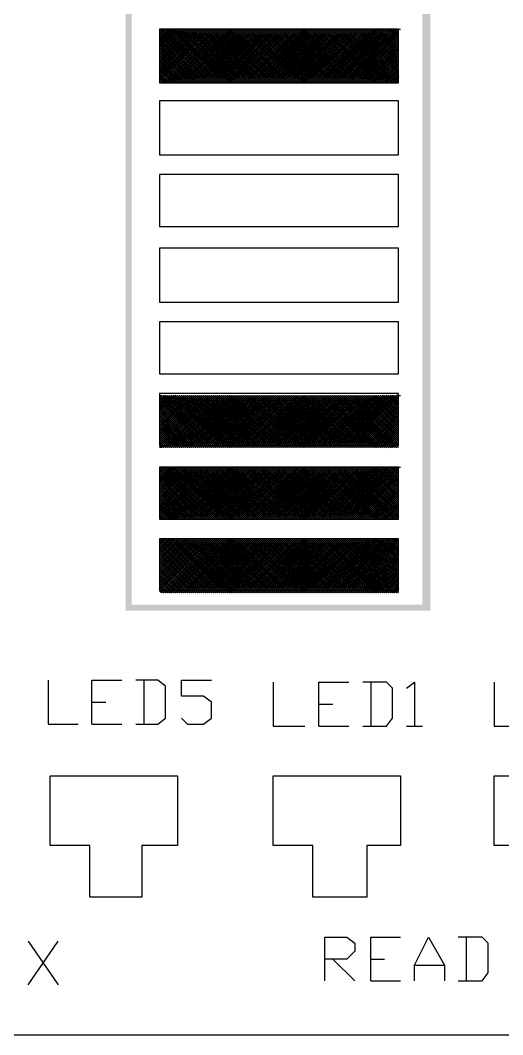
# Model space of a CAD drawing. Header units: millimetres. Extents: x 532209 to 638832, y -290618 to -196403.
# Drawn here: x 584546 to 590604, y -268153 to -255416 of the extents above; entities that cross this region are included whole.
import ezdxf
from ezdxf.enums import TextEntityAlignment as Align

# ---------------------------------------------------------------- set-up
doc = ezdxf.new("R2010")
doc.units = ezdxf.units.MM
doc.header["$LTSCALE"] = 12.5
doc.header["$MEASUREMENT"] = 0
doc.styles.get("Standard").update_dxf_attribs({"font": 'arial.ttf'})

# ---------------------------------------------------------------- blocks, each defined once
blk = doc.blocks.new('APC L')
at = {"linetype": 'Continuous'}
for points in [[(585946, -253528), (585871, -253428), (585946, -262753)], [(585871, -253428), (585946, -262753), (585871, -262828)], [(589696, -262828), (589596, -253528), (589696, -253428)], [(589596, -262753), (589696, -262828), (589596, -253528)], [(585946, -262753), (585871, -262828), (589596, -262753)], [(585871, -262828), (589596, -262753), (589696, -262828)]]:
    blk.add_hatch(color=256, dxfattribs=at).paths.add_polyline_path(points)
for points in [[(559821, -268153), (611071, -268153), (611071, -196403), (559821, -196403), (559821, -268153)], [(586296, -256203), (589296, -256203), (589296, -255528), (586296, -255528), (586296, -256203)], [(586296, -256178), (586946, -255528)], [(586296, -256153), (586946, -255528)], [(586921, -255528), (586296, -256128), (586896, -255528)], [(586296, -256128), (586896, -255528), (586296, -256103)], [(586296, -256078), (586871, -255528)], [(586296, -256078), (586846, -255528)], [(586296, -256053), (586821, -255528)], [(586296, -256028), (586821, -255528)], [(586296, -256003), (586796, -255528)], [(586296, -256003), (586771, -255528)], [(586296, -255978), (586771, -255528)], [(586296, -255953), (586746, -255528)], [(586721, -255528), (586296, -255953), (586696, -255528)], [(586296, -255928), (586696, -255528), (586296, -255903)], [(586296, -255878), (586671, -255528)], [(586296, -255878), (586646, -255528)], [(586296, -255853), (586646, -255528)], [(586296, -255828), (586621, -255528)], [(586296, -255803), (586596, -255528)], [(586296, -255803), (586571, -255528)], [(586296, -255778), (586571, -255528)], [(586296, -255753), (586546, -255528)], [(586521, -255528), (586296, -255753), (586496, -255528)], [(586296, -255728), (586496, -255528), (586296, -255703)], [(586296, -255678), (586471, -255528)], [(586296, -255678), (586446, -255528)], [(586296, -255653), (586446, -255528)], [(586296, -255628), (586421, -255528)], [(586296, -255628), (586396, -255528)], [(586296, -255603), (586371, -255528)], [(586296, -255578), (586371, -255528)], [(586296, -255553), (586346, -255528)], [(586321, -255528), (586296, -255553), (586321, -255528)], [(586296, -255528), (586321, -255528)], [(586321, -255528), (586971, -256203), (586296, -255528)], [(586946, -256203), (586296, -255553)], [(586946, -256203), (586296, -255553), (586921, -256203)], [(586896, -256203), (586296, -255578)], [(586896, -256203), (586296, -255603)], [(586871, -256203), (586296, -255628)], [(586846, -256203), (586296, -255628)], [(586321, -256203), (586996, -255528)], [(586321, -256203), (586971, -255528)], [(586996, -256203), (586321, -255528)], [(587021, -255528), (586346, -256203), (587021, -255528)], [(587021, -256203), (586346, -255528)], [(586396, -256203), (587071, -255528), (586371, -256203)], [(586371, -256203), (587046, -255528)], [(587046, -256203), (586371, -255528)], [(587021, -256203), (586371, -255528)], [(587071, -256203), (586396, -255528)], [(586421, -256203), (587096, -255528)], [(587096, -256203), (586421, -255528)], [(586446, -256203), (587121, -255528)], [(586446, -256203), (587096, -255528)], [(587146, -256203), (586446, -255528)], [(587121, -256203), (586446, -255528), (587096, -256203)], [(586471, -256203), (587146, -255528)], [(586496, -255528), (587146, -256203), (586471, -255528)], [(586496, -256203), (587171, -255528)], [(586496, -256203), (587146, -255528)], [(587171, -256203), (586496, -255528)], [(586521, -256203), (587196, -255528)], [(587196, -256203), (586521, -255528)], [(587221, -255528), (586546, -256203), (587221, -255528)], [(587221, -256203), (586546, -255528)], [(586596, -256203), (587271, -255528), (586571, -256203)], [(586571, -256203), (587246, -255528)], [(587246, -256203), (586571, -255528)], [(587221, -256203), (586571, -255528)], [(587271, -256203), (586596, -255528)], [(586621, -256203), (587271, -255528)], [(587271, -256203), (586621, -255528)], [(586646, -256203), (587321, -255528)], [(586646, -256203), (587296, -255528)], [(587346, -256203), (586646, -255528)], [(587321, -256203), (586646, -255528), (587296, -256203)], [(586671, -256203), (587346, -255528)], [(586696, -255528), (587346, -256203), (586671, -255528)], [(586696, -256203), (587371, -255528)], [(586696, -256203), (587346, -255528)], [(587371, -256203), (586696, -255528)], [(586721, -256203), (587396, -255528)], [(587396, -256203), (586721, -255528)], [(587421, -255528), (586746, -256203), (587396, -255528)], [(587396, -256203), (586746, -255528)], [(586796, -256203), (587471, -255528), (586771, -256203)], [(586771, -256203), (587446, -255528)], [(587446, -256203), (586771, -255528)], [(587421, -256203), (586771, -255528)], [(587471, -256203), (586796, -255528)], [(586821, -256203), (587496, -255528)], [(586821, -256203), (587471, -255528)], [(587521, -256203), (586821, -255528), (587496, -256203)], [(587471, -256203), (586821, -255528)], [(586846, -256203), (587521, -255528)], [(587546, -256203), (586846, -255528)], [(586871, -256203), (587546, -255528)], [(586896, -255528), (587546, -256203), (586871, -255528)], [(586896, -256203), (587571, -255528)], [(586896, -256203), (587546, -255528)], [(587571, -256203), (586896, -255528)], [(586921, -256203), (587596, -255528)], [(587596, -256203), (586921, -255528)], [(586946, -256203), (587646, -255528)], [(587621, -255528), (586946, -256203), (587596, -255528)], [(587621, -256203), (586946, -255528)], [(587596, -256203), (586946, -255528)], [(586996, -256203), (587671, -255528), (586971, -256203)], [(587646, -256203), (586971, -255528)], [(587671, -256203), (586996, -255528)], [(587021, -256203), (587696, -255528)], [(587021, -256203), (587671, -255528)], [(587721, -256203), (587021, -255528), (587696, -256203)], [(587671, -256203), (587021, -255528)], [(587046, -256203), (587721, -255528)], [(587721, -256203), (587046, -255528)], [(587071, -256203), (587721, -255528)], [(587096, -255528), (587746, -256203), (587071, -255528)], [(587096, -256203), (587771, -255528)], [(587096, -256203), (587746, -255528)], [(587771, -256203), (587096, -255528)], [(587796, -255528), (587121, -256203), (587796, -255528)], [(587796, -256203), (587121, -255528)], [(587146, -256203), (587846, -255528)], [(587146, -256203), (587821, -255528)], [(587821, -256203), (587146, -255528)], [(587796, -256203), (587146, -255528)], [(587196, -256203), (587846, -255528), (587171, -256203)], [(587846, -256203), (587171, -255528)], [(587846, -256203), (587196, -255528)], [(587221, -256203), (587896, -255528)], [(587221, -256203), (587871, -255528)], [(587921, -256203), (587221, -255528), (587896, -256203)], [(587871, -256203), (587221, -255528)], [(587246, -256203), (587921, -255528)], [(587921, -256203), (587246, -255528)], [(587271, -256203), (587946, -255528)], [(587271, -256203), (587921, -255528)], [(587271, -255528), (587946, -256203), (587271, -255528)], [(587296, -256203), (587971, -255528)], [(587971, -256203), (587296, -255528)], [(587996, -255528), (587321, -256203), (587996, -255528)], [(587996, -256203), (587321, -255528)], [(587371, -256203), (588046, -255528), (587346, -256203)], [(587346, -256203), (588021, -255528)], [(588021, -256203), (587346, -255528)], [(587996, -256203), (587346, -255528)], [(588046, -256203), (587371, -255528)], [(587396, -256203), (588071, -255528)], [(587396, -256203), (588046, -255528)], [(588096, -256203), (587396, -255528), (588071, -256203)], [(588046, -256203), (587396, -255528)], [(587421, -256203), (588096, -255528)], [(588121, -256203), (587421, -255528)], [(587446, -256203), (588121, -255528)], [(588121, -256203), (587446, -255528)], [(587471, -256203), (588121, -255528)], [(587471, -256203), (588146, -255528)], [(587471, -255528), (588146, -256203), (587471, -255528)], [(587496, -256203), (588171, -255528)], [(588171, -256203), (587496, -255528)], [(588171, -255528), (587521, -256203), (588196, -255528)], [(588171, -256203), (587521, -255528)], [(587546, -256203), (588221, -255528)], [(587546, -256203), (588246, -255528), (587571, -256203)], [(588196, -256203), (587546, -255528)], [(588221, -256203), (587546, -255528)], [(588246, -256203), (587571, -255528)], [(587596, -256203), (588246, -255528)], [(587596, -256203), (588271, -255528)], [(588246, -256203), (587596, -255528)], [(588271, -256203), (587596, -255528), (588296, -256203)], [(587621, -256203), (588296, -255528)], [(588296, -256203), (587621, -255528)], [(587646, -256203), (588296, -255528)], [(587646, -255528), (588321, -256203), (587671, -255528)], [(587671, -256203), (588321, -255528)], [(587671, -256203), (588346, -255528)], [(588346, -256203), (587671, -255528)], [(587696, -256203), (588371, -255528)], [(588371, -256203), (587696, -255528)], [(588371, -255528), (587721, -256203), (588396, -255528)], [(587721, -256203), (588421, -255528)], [(588371, -256203), (587721, -255528)], [(588396, -256203), (587721, -255528)], [(587746, -256203), (588446, -255528), (587771, -256203)], [(588421, -256203), (587746, -255528)], [(588446, -256203), (587771, -255528)], [(587796, -256203), (588446, -255528)], [(587796, -256203), (588471, -255528)], [(588446, -256203), (587796, -255528)], [(588471, -256203), (587796, -255528), (588496, -256203)], [(587821, -256203), (588496, -255528)], [(588496, -256203), (587821, -255528)], [(587846, -256203), (588496, -255528)], [(587846, -256203), (588521, -255528)], [(587846, -255528), (588521, -256203), (587846, -255528)], [(587871, -256203), (588546, -255528)], [(588546, -256203), (587871, -255528)], [(587896, -256203), (588571, -255528)], [(588571, -256203), (587896, -255528)], [(588571, -255528), (587921, -256203), (588596, -255528)], [(587921, -256203), (588621, -255528)], [(588571, -256203), (587921, -255528)], [(588596, -256203), (587921, -255528)], [(587946, -256203), (588621, -255528), (587971, -256203)], [(588621, -256203), (587946, -255528)], [(588621, -256203), (587971, -255528)], [(587996, -256203), (588646, -255528)], [(587996, -256203), (588671, -255528)], [(588646, -256203), (587996, -255528)], [(588671, -256203), (587996, -255528), (588696, -256203)], [(588021, -256203), (588696, -255528)], [(588696, -256203), (588021, -255528)], [(588046, -256203), (588696, -255528)], [(588046, -256203), (588721, -255528)], [(588046, -255528), (588721, -256203), (588046, -255528)], [(588071, -256203), (588746, -255528)], [(588746, -256203), (588071, -255528)], [(588746, -255528), (588096, -256203), (588771, -255528)], [(588746, -256203), (588096, -255528)], [(588121, -256203), (588796, -255528)], [(588121, -256203), (588821, -255528)], [(588771, -256203), (588121, -255528)], [(588796, -256203), (588121, -255528)], [(588146, -256203), (588821, -255528), (588171, -256203)], [(588821, -256203), (588146, -255528)], [(588171, -256203), (588846, -255528)], [(588821, -256203), (588171, -255528)], [(588846, -256203), (588171, -255528)], [(588196, -256203), (588871, -255528)], [(588871, -256203), (588196, -255528), (588896, -256203)], [(588221, -256203), (588896, -255528)], [(588896, -256203), (588221, -255528)], [(588246, -256203), (588896, -255528)], [(588246, -256203), (588921, -255528)], [(588246, -255528), (588921, -256203), (588246, -255528)], [(588271, -256203), (588946, -255528)], [(588946, -256203), (588271, -255528)], [(588946, -255528), (588296, -256203), (588971, -255528)], [(588296, -256203), (588996, -255528)], [(588946, -256203), (588296, -255528)], [(588971, -256203), (588296, -255528)], [(588321, -256203), (589021, -255528), (588346, -256203)], [(588996, -256203), (588321, -255528)], [(589021, -256203), (588346, -255528)], [(588371, -256203), (589021, -255528)], [(588371, -256203), (589046, -255528)], [(589021, -256203), (588371, -255528)], [(589046, -256203), (588371, -255528), (589071, -256203)], [(588396, -256203), (589071, -255528)], [(589071, -256203), (588396, -255528)], [(588421, -256203), (589071, -255528)], [(589096, -256203), (588421, -255528)], [(588446, -256203), (589096, -255528)], [(588446, -256203), (589121, -255528)], [(588446, -255528), (589121, -256203), (588446, -255528)], [(588471, -256203), (589146, -255528)], [(589146, -256203), (588471, -255528)], [(589146, -255528), (588496, -256203), (589171, -255528)], [(588496, -256203), (589196, -255528)], [(589146, -256203), (588496, -255528)], [(589171, -256203), (588496, -255528)], [(588521, -256203), (589196, -255528), (588546, -256203)], [(589196, -256203), (588521, -255528)], [(589196, -256203), (588546, -255528)], [(588571, -256203), (589221, -255528)], [(588571, -256203), (589246, -255528)], [(589221, -256203), (588571, -255528)], [(589246, -256203), (588571, -255528), (589271, -256203)], [(588596, -256203), (589271, -255528)], [(589271, -256203), (588596, -255528)], [(588621, -256203), (589271, -255528)], [(588621, -256203), (589296, -255528), (588646, -256203)], [(589296, -256203), (588621, -255528)], [(588621, -255528), (589296, -256178), (588646, -255528)], [(589296, -256153), (588671, -255528)], [(588671, -256203), (589296, -255553)], [(589296, -256128), (588696, -255528)], [(589296, -256128), (588696, -255528)], [(589296, -255553), (588696, -256203), (589296, -255578)], [(588696, -256203), (589296, -255603)], [(589296, -256103), (588721, -255528)], [(588721, -256203), (589296, -255628)], [(589296, -256078), (588746, -255528)], [(589296, -256078), (588746, -255528)], [(588746, -256203), (589296, -255628)], [(589296, -256053), (588771, -255528), (589296, -256028)], [(589296, -256003), (588796, -255528)], [(589296, -256003), (588821, -255528)], [(588821, -255528), (589296, -255978), (588846, -255528)], [(589296, -255953), (588871, -255528)], [(589296, -255953), (588896, -255528)], [(589296, -255928), (588896, -255528)], [(589296, -255903), (588921, -255528)], [(589296, -255878), (588946, -255528)], [(589296, -255878), (588946, -255528)], [(589296, -255853), (588971, -255528), (589296, -255828)], [(589296, -255803), (588996, -255528)], [(589296, -255803), (589021, -255528)], [(589021, -255528), (589296, -255778), (589046, -255528)], [(589296, -255753), (589071, -255528)], [(589296, -255753), (589071, -255528)], [(589296, -255728), (589096, -255528)], [(589296, -255703), (589121, -255528)], [(589296, -255678), (589146, -255528)], [(589296, -255678), (589146, -255528)], [(589296, -255653), (589171, -255528), (589296, -255628)], [(589296, -255628), (589196, -255528)], [(589296, -255603), (589196, -255528)], [(589221, -255528), (589296, -255578), (589246, -255528)], [(589296, -255553), (589271, -255528)], [(589296, -255553), (589271, -255528)], [(589296, -255528), (589321, -255528)], [(586821, -256203), (586296, -255653)], [(586821, -256203), (586296, -255678)], [(586796, -256203), (586296, -255678)], [(586296, -255703), (586771, -256203), (586296, -255728)], [(586771, -256203), (586296, -255753), (586746, -256203)], [(586721, -256203), (586296, -255753)], [(588746, -256203), (589296, -255653)], [(588771, -256203), (589296, -255678)], [(588796, -256203), (589296, -255678)], [(588821, -256203), (589296, -255703), (588821, -256203)], [(588846, -256203), (589296, -255728)], [(588871, -256203), (589296, -255753)], [(589296, -255753), (588896, -256203), (589296, -255778)], [(586696, -256203), (586296, -255778)], [(586696, -256203), (586296, -255803)], [(586671, -256203), (586296, -255803)], [(586646, -256203), (586296, -255828)], [(586646, -256203), (586296, -255853)], [(586621, -256203), (586296, -255878)], [(586596, -256203), (586296, -255878)], [(588896, -256203), (589296, -255803)], [(588921, -256203), (589296, -255803)], [(588946, -256203), (589296, -255828)], [(588946, -256203), (589296, -255853)], [(588971, -256203), (589296, -255878)], [(588996, -256203), (589296, -255878)], [(586296, -255903), (586571, -256203), (586296, -255928)], [(586571, -256203), (586296, -255953), (586546, -256203)], [(586521, -256203), (586296, -255953)], [(586496, -256203), (586296, -255978)], [(586496, -256203), (586296, -256003)], [(586471, -256203), (586296, -256003)], [(589021, -256203), (589296, -255903), (589021, -256203)], [(589046, -256203), (589296, -255928)], [(589071, -256203), (589296, -255953)], [(589296, -255953), (589071, -256203), (589296, -255978)], [(589096, -256203), (589296, -256003)], [(589121, -256203), (589296, -256003)], [(586446, -256203), (586296, -256028)], [(586446, -256203), (586296, -256053)], [(586421, -256203), (586296, -256078)], [(586396, -256203), (586296, -256078)], [(586296, -256103), (586371, -256203), (586296, -256128)], [(586371, -256203), (586296, -256128), (586346, -256203)], [(589146, -256203), (589296, -256028)], [(589146, -256203), (589296, -256053)], [(589171, -256203), (589296, -256078)], [(589196, -256203), (589296, -256078)], [(589196, -256203), (589296, -256103), (589221, -256203)], [(589246, -256203), (589296, -256128)], [(589296, -256128), (589271, -256203), (589296, -256153)], [(586321, -256203), (586296, -256153)], [(586321, -256203), (586296, -256178)], [(589271, -256203), (589296, -256178)], [(586296, -257103), (589296, -257103), (589296, -256428), (586296, -256428), (586296, -257103)], [(586296, -258003), (589296, -258003), (589296, -257353), (586296, -257353), (586296, -258003)], [(586296, -258953), (589296, -258953), (589296, -258278), (586296, -258278), (586296, -258953)], [(586296, -259853), (589296, -259853), (589296, -259203), (586296, -259203), (586296, -259853)], [(586296, -260753), (589296, -260753), (589296, -260103), (586296, -260103), (586296, -260753)], [(586296, -260778), (586946, -260128)], [(586296, -260753), (586946, -260128)], [(586296, -260753), (586921, -260128)], [(586296, -260728), (586896, -260128)], [(586296, -260703), (586896, -260128), (586296, -260703)], [(586296, -260678), (586871, -260128)], [(586296, -260653), (586846, -260128)], [(586296, -260628), (586821, -260128)], [(586296, -260628), (586821, -260128)], [(586296, -260603), (586796, -260128)], [(586771, -260128), (586296, -260578), (586771, -260128)], [(586296, -260578), (586746, -260128)], [(586296, -260553), (586721, -260128)], [(586296, -260528), (586696, -260128)], [(586296, -260503), (586696, -260128), (586296, -260503)], [(586296, -260478), (586671, -260128)], [(586296, -260453), (586646, -260128)], [(586296, -260453), (586646, -260128)], [(586296, -260428), (586621, -260128)], [(586296, -260403), (586596, -260128)], [(586571, -260128), (586296, -260378), (586571, -260128)], [(586296, -260378), (586546, -260128)], [(586296, -260353), (586521, -260128)], [(586296, -260328), (586496, -260128)], [(586296, -260303), (586496, -260128), (586296, -260303)], [(586296, -260278), (586471, -260128)], [(586296, -260253), (586446, -260128)], [(586296, -260253), (586446, -260128)], [(586296, -260228), (586421, -260128)], [(586296, -260203), (586396, -260128)], [(586371, -260128), (586296, -260178), (586371, -260128)], [(586296, -260178), (586346, -260128)], [(586296, -260153), (586321, -260128)], [(586296, -260128), (586321, -260128)], [(586296, -260128), (586321, -260128)], [(586321, -260128), (586971, -260778), (586296, -260128)], [(586946, -260778), (586296, -260128)], [(586946, -260778), (586296, -260153)], [(586921, -260778), (586296, -260178)], [(586896, -260778), (586296, -260178)], [(586896, -260778), (586296, -260203), (586871, -260778)], [(586321, -260778), (586996, -260128)], [(586321, -260778), (586971, -260128)], [(586996, -260778), (586321, -260128)], [(587021, -260128), (586346, -260778), (587021, -260128)], [(587021, -260778), (586346, -260128)], [(586396, -260778), (587071, -260128), (586371, -260778)], [(586371, -260778), (587046, -260128)], [(587046, -260778), (586371, -260128)], [(587021, -260778), (586371, -260128)], [(587071, -260778), (586396, -260128)], [(586421, -260778), (587096, -260128)], [(587096, -260778), (586421, -260128)], [(586446, -260778), (587121, -260128)], [(586446, -260778), (587096, -260128)], [(587146, -260778), (586446, -260128)], [(587121, -260778), (586446, -260128), (587096, -260778)], [(586471, -260778), (587146, -260128)], [(586496, -260128), (587146, -260778), (586471, -260128)], [(586496, -260778), (587171, -260128)], [(586496, -260778), (587146, -260128)], [(587171, -260778), (586496, -260128)], [(586521, -260778), (587196, -260128)], [(587196, -260778), (586521, -260128)], [(587221, -260128), (586546, -260778), (587221, -260128)], [(587221, -260778), (586546, -260128)], [(586596, -260778), (587271, -260128), (586571, -260778)], [(586571, -260778), (587246, -260128)], [(587246, -260778), (586571, -260128)], [(587221, -260778), (586571, -260128)], [(587271, -260778), (586596, -260128)], [(586621, -260778), (587271, -260128)], [(587271, -260778), (586621, -260128)], [(586646, -260778), (587321, -260128)], [(586646, -260778), (587296, -260128)], [(587346, -260778), (586646, -260128)], [(587321, -260778), (586646, -260128), (587296, -260778)], [(586671, -260778), (587346, -260128)], [(586696, -260128), (587346, -260778), (586671, -260128)], [(586696, -260778), (587371, -260128)], [(586696, -260778), (587346, -260128)], [(587371, -260778), (586696, -260128)], [(586721, -260778), (587396, -260128)], [(587396, -260778), (586721, -260128)], [(587421, -260128), (586746, -260778), (587396, -260128)], [(587396, -260778), (586746, -260128)], [(586796, -260778), (587471, -260128), (586771, -260778)], [(586771, -260778), (587446, -260128)], [(587446, -260778), (586771, -260128)], [(587421, -260778), (586771, -260128)], [(587471, -260778), (586796, -260128)], [(586821, -260778), (587496, -260128)], [(586821, -260778), (587471, -260128)], [(587521, -260778), (586821, -260128), (587496, -260778)], [(587471, -260778), (586821, -260128)], [(586846, -260778), (587521, -260128)], [(587546, -260778), (586846, -260128)], [(586871, -260778), (587546, -260128)], [(586896, -260128), (587546, -260778), (586871, -260128)], [(586896, -260778), (587571, -260128)], [(586896, -260778), (587546, -260128)], [(587571, -260778), (586896, -260128)], [(586921, -260778), (587596, -260128)], [(587596, -260778), (586921, -260128)], [(586946, -260778), (587646, -260128)], [(587621, -260128), (586946, -260778), (587596, -260128)], [(587621, -260778), (586946, -260128)], [(587596, -260778), (586946, -260128)], [(586996, -260778), (587671, -260128), (586971, -260778)], [(587646, -260778), (586971, -260128)], [(587671, -260778), (586996, -260128)], [(587021, -260778), (587696, -260128)], [(587021, -260778), (587671, -260128)], [(587721, -260778), (587021, -260128), (587696, -260778)], [(587671, -260778), (587021, -260128)], [(587046, -260778), (587721, -260128)], [(587721, -260778), (587046, -260128)], [(587071, -260778), (587721, -260128)], [(587096, -260128), (587746, -260778), (587071, -260128)], [(587096, -260778), (587771, -260128)], [(587096, -260778), (587746, -260128)], [(587771, -260778), (587096, -260128)], [(587796, -260128), (587121, -260778), (587796, -260128)], [(587796, -260778), (587121, -260128)], [(587146, -260778), (587846, -260128)], [(587146, -260778), (587821, -260128)], [(587821, -260778), (587146, -260128)], [(587796, -260778), (587146, -260128)], [(587196, -260778), (587846, -260128), (587171, -260778)], [(587846, -260778), (587171, -260128)], [(587846, -260778), (587196, -260128)], [(587221, -260778), (587896, -260128)], [(587221, -260778), (587871, -260128)], [(587921, -260778), (587221, -260128), (587896, -260778)], [(587871, -260778), (587221, -260128)], [(587246, -260778), (587921, -260128)], [(587921, -260778), (587246, -260128)], [(587271, -260778), (587946, -260128)], [(587271, -260778), (587921, -260128)], [(587271, -260128), (587946, -260778), (587271, -260128)], [(587296, -260778), (587971, -260128)], [(587971, -260778), (587296, -260128)], [(587996, -260128), (587321, -260778), (587996, -260128)], [(587996, -260778), (587321, -260128)], [(587371, -260778), (588046, -260128), (587346, -260778)], [(587346, -260778), (588021, -260128)], [(588021, -260778), (587346, -260128)], [(587996, -260778), (587346, -260128)], [(588046, -260778), (587371, -260128)], [(587396, -260778), (588071, -260128)], [(587396, -260778), (588046, -260128)], [(588096, -260778), (587396, -260128), (588071, -260778)], [(588046, -260778), (587396, -260128)], [(587421, -260778), (588096, -260128)], [(588121, -260778), (587421, -260128)], [(587446, -260778), (588121, -260128)], [(588121, -260778), (587446, -260128)], [(587471, -260778), (588121, -260128)], [(587471, -260778), (588146, -260128)], [(587471, -260128), (588146, -260778), (587471, -260128)], [(587496, -260778), (588171, -260128)], [(588171, -260778), (587496, -260128)], [(588171, -260128), (587521, -260778), (588196, -260128)], [(588171, -260778), (587521, -260128)], [(587546, -260778), (588221, -260128)], [(587546, -260778), (588246, -260128), (587571, -260778)], [(588196, -260778), (587546, -260128)], [(588221, -260778), (587546, -260128)], [(588246, -260778), (587571, -260128)], [(587596, -260778), (588246, -260128)], [(587596, -260778), (588271, -260128)], [(588246, -260778), (587596, -260128)], [(588271, -260778), (587596, -260128), (588296, -260778)], [(587621, -260778), (588296, -260128)], [(588296, -260778), (587621, -260128)], [(587646, -260778), (588296, -260128)], [(587646, -260128), (588321, -260778), (587671, -260128)], [(587671, -260778), (588321, -260128)], [(587671, -260778), (588346, -260128)], [(588346, -260778), (587671, -260128)], [(587696, -260778), (588371, -260128)], [(588371, -260778), (587696, -260128)], [(588371, -260128), (587721, -260778), (588396, -260128)], [(587721, -260778), (588421, -260128)], [(588371, -260778), (587721, -260128)], [(588396, -260778), (587721, -260128)], [(587746, -260778), (588446, -260128), (587771, -260778)], [(588421, -260778), (587746, -260128)], [(588446, -260778), (587771, -260128)], [(587796, -260778), (588446, -260128)], [(587796, -260778), (588471, -260128)], [(588446, -260778), (587796, -260128)], [(588471, -260778), (587796, -260128), (588496, -260778)], [(587821, -260778), (588496, -260128)], [(588496, -260778), (587821, -260128)], [(587846, -260778), (588496, -260128)], [(587846, -260778), (588521, -260128)], [(587846, -260128), (588521, -260778), (587846, -260128)], [(587871, -260778), (588546, -260128)], [(588546, -260778), (587871, -260128)], [(587896, -260778), (588571, -260128)], [(588571, -260778), (587896, -260128)], [(588571, -260128), (587921, -260778), (588596, -260128)], [(587921, -260778), (588621, -260128)], [(588571, -260778), (587921, -260128)], [(588596, -260778), (587921, -260128)], [(587946, -260778), (588621, -260128), (587971, -260778)], [(588621, -260778), (587946, -260128)], [(588621, -260778), (587971, -260128)], [(587996, -260778), (588646, -260128)], [(587996, -260778), (588671, -260128)], [(588646, -260778), (587996, -260128)], [(588671, -260778), (587996, -260128), (588696, -260778)], [(588021, -260778), (588696, -260128)], [(588696, -260778), (588021, -260128)], [(588046, -260778), (588696, -260128)], [(588046, -260778), (588721, -260128)], [(588046, -260128), (588721, -260778), (588046, -260128)], [(588071, -260778), (588746, -260128)], [(588746, -260778), (588071, -260128)], [(588746, -260128), (588096, -260778), (588771, -260128)], [(588746, -260778), (588096, -260128)], [(588121, -260778), (588796, -260128)], [(588121, -260778), (588821, -260128)], [(588771, -260778), (588121, -260128)], [(588796, -260778), (588121, -260128)], [(588146, -260778), (588821, -260128), (588171, -260778)], [(588821, -260778), (588146, -260128)], [(588171, -260778), (588846, -260128)], [(588821, -260778), (588171, -260128)], [(588846, -260778), (588171, -260128)], [(588196, -260778), (588871, -260128)], [(588871, -260778), (588196, -260128), (588896, -260778)], [(588221, -260778), (588896, -260128)], [(588896, -260778), (588221, -260128)], [(588246, -260778), (588896, -260128)], [(588246, -260778), (588921, -260128)], [(588246, -260128), (588921, -260778), (588246, -260128)], [(588271, -260778), (588946, -260128)], [(588946, -260778), (588271, -260128)], [(588946, -260128), (588296, -260778), (588971, -260128)], [(588296, -260778), (588996, -260128)], [(588946, -260778), (588296, -260128)], [(588971, -260778), (588296, -260128)], [(588321, -260778), (589021, -260128), (588346, -260778)], [(588996, -260778), (588321, -260128)], [(589021, -260778), (588346, -260128)], [(588371, -260778), (589021, -260128)], [(588371, -260778), (589046, -260128)], [(589021, -260778), (588371, -260128)], [(589046, -260778), (588371, -260128), (589071, -260778)], [(588396, -260778), (589071, -260128)], [(589071, -260778), (588396, -260128)], [(588421, -260778), (589071, -260128)], [(589096, -260778), (588421, -260128)], [(588446, -260778), (589096, -260128)], [(588446, -260778), (589121, -260128)], [(588446, -260128), (589121, -260778), (588446, -260128)], [(588471, -260778), (589146, -260128)], [(589146, -260778), (588471, -260128)], [(589146, -260128), (588496, -260778), (589171, -260128)], [(588496, -260778), (589196, -260128)], [(589146, -260778), (588496, -260128)], [(589171, -260778), (588496, -260128)], [(588521, -260778), (589196, -260128), (588546, -260778)], [(589196, -260778), (588521, -260128)], [(589196, -260778), (588546, -260128)], [(588571, -260778), (589221, -260128)], [(588571, -260778), (589246, -260128)], [(589221, -260778), (588571, -260128)], [(589246, -260778), (588571, -260128), (589271, -260778)], [(588596, -260778), (589271, -260128)], [(589271, -260778), (588596, -260128)], [(588621, -260778), (589271, -260128)], [(588621, -260778), (589296, -260128)], [(588621, -260128), (589296, -260778), (588621, -260128)], [(588646, -260778), (589296, -260128)], [(589296, -260753), (588646, -260128)], [(589296, -260753), (588671, -260128)], [(588671, -260778), (589296, -260153)], [(589296, -260728), (588696, -260128)], [(589296, -260703), (588696, -260128)], [(588696, -260778), (589296, -260178), (588696, -260778)], [(588696, -260778), (589296, -260178)], [(589296, -260703), (588721, -260128)], [(588721, -260778), (589296, -260203)], [(589296, -260678), (588746, -260128)], [(589296, -260653), (588746, -260128)], [(589296, -260628), (588771, -260128), (589296, -260628), (588796, -260128)], [(589296, -260603), (588821, -260128)], [(589296, -260578), (588821, -260128)], [(589296, -260578), (588846, -260128)], [(589296, -260553), (588871, -260128)], [(589296, -260528), (588896, -260128)], [(589296, -260503), (588896, -260128)], [(589296, -260503), (588921, -260128)], [(589296, -260478), (588946, -260128)], [(589296, -260453), (588946, -260128)], [(589296, -260453), (588971, -260128), (589296, -260428), (588996, -260128)], [(589296, -260403), (589021, -260128)], [(589296, -260378), (589021, -260128)], [(589296, -260378), (589046, -260128)], [(589296, -260353), (589071, -260128)], [(589296, -260328), (589071, -260128)], [(589296, -260303), (589096, -260128)], [(589296, -260303), (589121, -260128)], [(589296, -260278), (589146, -260128)], [(589296, -260253), (589146, -260128)], [(589296, -260253), (589171, -260128), (589296, -260228), (589196, -260128)], [(589296, -260203), (589196, -260128)], [(589296, -260178), (589221, -260128)], [(589296, -260178), (589246, -260128)], [(589296, -260153), (589271, -260128)], [(589296, -260128), (589271, -260128)], [(589296, -260128), (589321, -260128)], [(586846, -260778), (586296, -260228)], [(586821, -260778), (586296, -260253)], [(586821, -260778), (586296, -260253)], [(586796, -260778), (586296, -260278)], [(586296, -260303), (586771, -260778), (586296, -260303)], [(586771, -260778), (586296, -260328)], [(586746, -260778), (586296, -260353)], [(588746, -260778), (589296, -260228)], [(588746, -260778), (589296, -260253)], [(588771, -260778), (589296, -260253)], [(588796, -260778), (589296, -260278)], [(588821, -260778), (589296, -260303)], [(588821, -260778), (589296, -260303)], [(588846, -260778), (589296, -260328)], [(588871, -260778), (589296, -260353), (588896, -260778), (589296, -260378)], [(586721, -260778), (586296, -260378)], [(586696, -260778), (586296, -260378), (586696, -260778)], [(586671, -260778), (586296, -260403)], [(586646, -260778), (586296, -260428)], [(586646, -260778), (586296, -260453)], [(586621, -260778), (586296, -260453)], [(586596, -260778), (586296, -260478)], [(588896, -260778), (589296, -260378)], [(588921, -260778), (589296, -260403)], [(588946, -260778), (589296, -260428)], [(588946, -260778), (589296, -260453)], [(588971, -260778), (589296, -260453)], [(588996, -260778), (589296, -260478)], [(586296, -260503), (586571, -260778), (586296, -260503)], [(586571, -260778), (586296, -260528)], [(586546, -260778), (586296, -260553)], [(586521, -260778), (586296, -260578)], [(586496, -260778), (586296, -260578), (586496, -260778)], [(586471, -260778), (586296, -260603)], [(589021, -260778), (589296, -260503)], [(589021, -260778), (589296, -260503)], [(589046, -260778), (589296, -260528)], [(589071, -260778), (589296, -260553), (589071, -260778), (589296, -260578)], [(589096, -260778), (589296, -260578)], [(589121, -260778), (589296, -260603)], [(586446, -260778), (586296, -260628)], [(586446, -260778), (586296, -260628)], [(586421, -260778), (586296, -260653)], [(586396, -260778), (586296, -260678)], [(586296, -260703), (586371, -260778), (586296, -260703)], [(586371, -260778), (586296, -260728)], [(589146, -260778), (589296, -260628)], [(589146, -260778), (589296, -260628)], [(589171, -260778), (589296, -260653)], [(589196, -260778), (589296, -260678)], [(589196, -260778), (589296, -260703)], [(589221, -260778), (589296, -260703)], [(589246, -260778), (589296, -260728)], [(586346, -260778), (586296, -260753)], [(586321, -260778), (586296, -260753)], [(586321, -260778), (586296, -260778)], [(589271, -260778), (589296, -260753), (589271, -260778)], [(589271, -260778), (589296, -260753)], [(586296, -261678), (589296, -261678), (589296, -261028), (586296, -261028), (586296, -261678)], [(586296, -261678), (586946, -261028)], [(586296, -261653), (586946, -261028)], [(586296, -261653), (586921, -261028)], [(586296, -261628), (586896, -261028)], [(586296, -261603), (586896, -261028), (586296, -261603)], [(586296, -261578), (586871, -261028)], [(586846, -261028), (586296, -261553), (586821, -261028)], [(586296, -261528), (586821, -261028)], [(586296, -261528), (586796, -261028)], [(586296, -261503), (586771, -261028)], [(586296, -261478), (586771, -261028)], [(586296, -261478), (586746, -261028)], [(586296, -261453), (586721, -261028)], [(586296, -261428), (586696, -261028)], [(586296, -261403), (586696, -261028), (586296, -261403)], [(586296, -261378), (586671, -261028)], [(586646, -261028), (586296, -261353), (586646, -261028)], [(586296, -261353), (586621, -261028)], [(586296, -261328), (586596, -261028)], [(586296, -261303), (586571, -261028)], [(586296, -261278), (586571, -261028)], [(586296, -261278), (586546, -261028)], [(586296, -261253), (586521, -261028)], [(586296, -261228), (586496, -261028)], [(586296, -261203), (586496, -261028), (586296, -261203)], [(586296, -261178), (586471, -261028)], [(586446, -261028), (586296, -261153), (586446, -261028)], [(586296, -261153), (586421, -261028)], [(586296, -261128), (586396, -261028)], [(586296, -261103), (586371, -261028)], [(586296, -261078), (586371, -261028)], [(586296, -261078), (586346, -261028)], [(586296, -261053), (586321, -261028)], [(586296, -261028), (586321, -261028)], [(586296, -261028), (586321, -261028)], [(586321, -261028), (586971, -261678), (586296, -261028)], [(586946, -261678), (586296, -261028)], [(586946, -261678), (586296, -261053)], [(586921, -261678), (586296, -261078)], [(586896, -261678), (586296, -261078)], [(586896, -261678), (586296, -261103)], [(586321, -261678), (586996, -261028)], [(586321, -261678), (586971, -261028)], [(586996, -261678), (586321, -261028)], [(587021, -261028), (586346, -261678), (587021, -261028)], [(587021, -261678), (586346, -261028)], [(586396, -261678), (587071, -261028), (586371, -261678)], [(586371, -261678), (587046, -261028)], [(587046, -261678), (586371, -261028)], [(587021, -261678), (586371, -261028)], [(587071, -261678), (586396, -261028)], [(586421, -261678), (587096, -261028)], [(587096, -261678), (586421, -261028)], [(586446, -261678), (587121, -261028)], [(586446, -261678), (587096, -261028)], [(587146, -261678), (586446, -261028)], [(587121, -261678), (586446, -261028), (587096, -261678)], [(586471, -261678), (587146, -261028)], [(586496, -261028), (587146, -261678), (586471, -261028)], [(586496, -261678), (587171, -261028)], [(586496, -261678), (587146, -261028)], [(587171, -261678), (586496, -261028)], [(586521, -261678), (587196, -261028)], [(587196, -261678), (586521, -261028)], [(587221, -261028), (586546, -261678), (587221, -261028)], [(587221, -261678), (586546, -261028)], [(586596, -261678), (587271, -261028), (586571, -261678)], [(586571, -261678), (587246, -261028)], [(587246, -261678), (586571, -261028)], [(587221, -261678), (586571, -261028)], [(587271, -261678), (586596, -261028)], [(586621, -261678), (587271, -261028)], [(587271, -261678), (586621, -261028)], [(586646, -261678), (587321, -261028)], [(586646, -261678), (587296, -261028)], [(587346, -261678), (586646, -261028)], [(587321, -261678), (586646, -261028), (587296, -261678)], [(586671, -261678), (587346, -261028)], [(586696, -261028), (587346, -261678), (586671, -261028)], [(586696, -261678), (587371, -261028)], [(586696, -261678), (587346, -261028)], [(587371, -261678), (586696, -261028)], [(586721, -261678), (587396, -261028)], [(587396, -261678), (586721, -261028)], [(587421, -261028), (586746, -261678), (587396, -261028)], [(587396, -261678), (586746, -261028)], [(586796, -261678), (587471, -261028), (586771, -261678)], [(586771, -261678), (587446, -261028)], [(587446, -261678), (586771, -261028)], [(587421, -261678), (586771, -261028)], [(587471, -261678), (586796, -261028)], [(586821, -261678), (587496, -261028)], [(586821, -261678), (587471, -261028)], [(587521, -261678), (586821, -261028), (587496, -261678)], [(587471, -261678), (586821, -261028)], [(586846, -261678), (587521, -261028)], [(587546, -261678), (586846, -261028)], [(586871, -261678), (587546, -261028)], [(586896, -261028), (587546, -261678), (586871, -261028)], [(586896, -261678), (587571, -261028)], [(586896, -261678), (587546, -261028)], [(587571, -261678), (586896, -261028)], [(586921, -261678), (587596, -261028)], [(587596, -261678), (586921, -261028)], [(586946, -261678), (587646, -261028)], [(587621, -261028), (586946, -261678), (587596, -261028)], [(587621, -261678), (586946, -261028)], [(587596, -261678), (586946, -261028)], [(586996, -261678), (587671, -261028), (586971, -261678)], [(587646, -261678), (586971, -261028)], [(587671, -261678), (586996, -261028)], [(587021, -261678), (587696, -261028)], [(587021, -261678), (587671, -261028)], [(587721, -261678), (587021, -261028), (587696, -261678)], [(587671, -261678), (587021, -261028)], [(587046, -261678), (587721, -261028)], [(587721, -261678), (587046, -261028)], [(587071, -261678), (587721, -261028)], [(587096, -261028), (587746, -261678), (587071, -261028)], [(587096, -261678), (587771, -261028)], [(587096, -261678), (587746, -261028)], [(587771, -261678), (587096, -261028)], [(587796, -261028), (587121, -261678), (587796, -261028)], [(587796, -261678), (587121, -261028)], [(587146, -261678), (587846, -261028)], [(587146, -261678), (587821, -261028)], [(587821, -261678), (587146, -261028)], [(587796, -261678), (587146, -261028)], [(587196, -261678), (587846, -261028), (587171, -261678)], [(587846, -261678), (587171, -261028)], [(587846, -261678), (587196, -261028)], [(587221, -261678), (587896, -261028)], [(587221, -261678), (587871, -261028)], [(587921, -261678), (587221, -261028), (587896, -261678)], [(587871, -261678), (587221, -261028)], [(587246, -261678), (587921, -261028)], [(587921, -261678), (587246, -261028)], [(587271, -261678), (587946, -261028)], [(587271, -261678), (587921, -261028)], [(587271, -261028), (587946, -261678), (587271, -261028)], [(587296, -261678), (587971, -261028)], [(587971, -261678), (587296, -261028)], [(587996, -261028), (587321, -261678), (587996, -261028)], [(587996, -261678), (587321, -261028)], [(587371, -261678), (588046, -261028), (587346, -261678)], [(587346, -261678), (588021, -261028)], [(588021, -261678), (587346, -261028)], [(587996, -261678), (587346, -261028)], [(588046, -261678), (587371, -261028)], [(587396, -261678), (588071, -261028)], [(587396, -261678), (588046, -261028)], [(588096, -261678), (587396, -261028), (588071, -261678)], [(588046, -261678), (587396, -261028)], [(587421, -261678), (588096, -261028)], [(588121, -261678), (587421, -261028)], [(587446, -261678), (588121, -261028)], [(588121, -261678), (587446, -261028)], [(587471, -261678), (588121, -261028)], [(587471, -261678), (588146, -261028)], [(587471, -261028), (588146, -261678), (587471, -261028)], [(587496, -261678), (588171, -261028)], [(588171, -261678), (587496, -261028)], [(588171, -261028), (587521, -261678), (588196, -261028)], [(588171, -261678), (587521, -261028)], [(587546, -261678), (588221, -261028)], [(587546, -261678), (588246, -261028), (587571, -261678)], [(588196, -261678), (587546, -261028)], [(588221, -261678), (587546, -261028)], [(588246, -261678), (587571, -261028)], [(587596, -261678), (588246, -261028)], [(587596, -261678), (588271, -261028)], [(588246, -261678), (587596, -261028)], [(588271, -261678), (587596, -261028), (588296, -261678)], [(587621, -261678), (588296, -261028)], [(588296, -261678), (587621, -261028)], [(587646, -261678), (588296, -261028)], [(587646, -261028), (588321, -261678), (587671, -261028)], [(587671, -261678), (588321, -261028)], [(587671, -261678), (588346, -261028)], [(588346, -261678), (587671, -261028)], [(587696, -261678), (588371, -261028)], [(588371, -261678), (587696, -261028)], [(588371, -261028), (587721, -261678), (588396, -261028)], [(587721, -261678), (588421, -261028)], [(588371, -261678), (587721, -261028)], [(588396, -261678), (587721, -261028)], [(587746, -261678), (588446, -261028), (587771, -261678)], [(588421, -261678), (587746, -261028)], [(588446, -261678), (587771, -261028)], [(587796, -261678), (588446, -261028)], [(587796, -261678), (588471, -261028)], [(588446, -261678), (587796, -261028)], [(588471, -261678), (587796, -261028), (588496, -261678)], [(587821, -261678), (588496, -261028)], [(588496, -261678), (587821, -261028)], [(587846, -261678), (588496, -261028)], [(587846, -261678), (588521, -261028)], [(587846, -261028), (588521, -261678), (587846, -261028)], [(587871, -261678), (588546, -261028)], [(588546, -261678), (587871, -261028)], [(587896, -261678), (588571, -261028)], [(588571, -261678), (587896, -261028)], [(588571, -261028), (587921, -261678), (588596, -261028)], [(587921, -261678), (588621, -261028)], [(588571, -261678), (587921, -261028)], [(588596, -261678), (587921, -261028)], [(587946, -261678), (588621, -261028), (587971, -261678)], [(588621, -261678), (587946, -261028)], [(588621, -261678), (587971, -261028)], [(587996, -261678), (588646, -261028)], [(587996, -261678), (588671, -261028)], [(588646, -261678), (587996, -261028)], [(588671, -261678), (587996, -261028), (588696, -261678)], [(588021, -261678), (588696, -261028)], [(588696, -261678), (588021, -261028)], [(588046, -261678), (588696, -261028)], [(588046, -261678), (588721, -261028)], [(588046, -261028), (588721, -261678), (588046, -261028)], [(588071, -261678), (588746, -261028)], [(588746, -261678), (588071, -261028)], [(588746, -261028), (588096, -261678), (588771, -261028)], [(588746, -261678), (588096, -261028)], [(588121, -261678), (588796, -261028)], [(588121, -261678), (588821, -261028)], [(588771, -261678), (588121, -261028)], [(588796, -261678), (588121, -261028)], [(588146, -261678), (588821, -261028), (588171, -261678)], [(588821, -261678), (588146, -261028)], [(588171, -261678), (588846, -261028)], [(588821, -261678), (588171, -261028)], [(588846, -261678), (588171, -261028)], [(588196, -261678), (588871, -261028)], [(588871, -261678), (588196, -261028), (588896, -261678)], [(588221, -261678), (588896, -261028)], [(588896, -261678), (588221, -261028)], [(588246, -261678), (588896, -261028)], [(588246, -261678), (588921, -261028)], [(588246, -261028), (588921, -261678), (588246, -261028)], [(588271, -261678), (588946, -261028)], [(588946, -261678), (588271, -261028)], [(588946, -261028), (588296, -261678), (588971, -261028)], [(588296, -261678), (588996, -261028)], [(588946, -261678), (588296, -261028)], [(588971, -261678), (588296, -261028)], [(588321, -261678), (589021, -261028), (588346, -261678)], [(588996, -261678), (588321, -261028)], [(589021, -261678), (588346, -261028)], [(588371, -261678), (589021, -261028)], [(588371, -261678), (589046, -261028)], [(589021, -261678), (588371, -261028)], [(589046, -261678), (588371, -261028), (589071, -261678)], [(588396, -261678), (589071, -261028)], [(589071, -261678), (588396, -261028)], [(588421, -261678), (589071, -261028)], [(589096, -261678), (588421, -261028)], [(588446, -261678), (589096, -261028)], [(588446, -261678), (589121, -261028)], [(588446, -261028), (589121, -261678), (588446, -261028)], [(588471, -261678), (589146, -261028)], [(589146, -261678), (588471, -261028)], [(589146, -261028), (588496, -261678), (589171, -261028)], [(588496, -261678), (589196, -261028)], [(589146, -261678), (588496, -261028)], [(589171, -261678), (588496, -261028)], [(588521, -261678), (589196, -261028), (588546, -261678)], [(589196, -261678), (588521, -261028)], [(589196, -261678), (588546, -261028)], [(588571, -261678), (589221, -261028)], [(588571, -261678), (589246, -261028)], [(589221, -261678), (588571, -261028)], [(589246, -261678), (588571, -261028), (589271, -261678)], [(588596, -261678), (589271, -261028)], [(589271, -261678), (588596, -261028)], [(588621, -261678), (589271, -261028)], [(588621, -261678), (589296, -261028)], [(588621, -261028), (589296, -261678), (588621, -261028)], [(588646, -261678), (589296, -261028)], [(589296, -261653), (588646, -261028)], [(589296, -261653), (588671, -261028)], [(588671, -261678), (589296, -261053)], [(589296, -261628), (588696, -261028)], [(589296, -261603), (588696, -261028)], [(589296, -261078), (588696, -261678), (589296, -261078)], [(588696, -261678), (589296, -261103)], [(588721, -261028), (589296, -261603), (588746, -261028)], [(589296, -261578), (588746, -261028)], [(589296, -261553), (588771, -261028), (589296, -261528)], [(589296, -261528), (588796, -261028)], [(589296, -261503), (588821, -261028)], [(589296, -261478), (588821, -261028)], [(589296, -261478), (588846, -261028)], [(589296, -261453), (588871, -261028)], [(589296, -261428), (588896, -261028)], [(589296, -261403), (588896, -261028)], [(588921, -261028), (589296, -261403), (588946, -261028)], [(589296, -261378), (588946, -261028)], [(589296, -261353), (588971, -261028), (589296, -261353)], [(589296, -261328), (588996, -261028)], [(589296, -261303), (589021, -261028)], [(589296, -261278), (589021, -261028)], [(589296, -261278), (589046, -261028)], [(589296, -261253), (589071, -261028)], [(589296, -261228), (589071, -261028)], [(589296, -261203), (589096, -261028)], [(589121, -261028), (589296, -261203), (589146, -261028)], [(589296, -261178), (589146, -261028)], [(589296, -261153), (589171, -261028), (589296, -261153)], [(589296, -261128), (589196, -261028)], [(589296, -261103), (589196, -261028)], [(589296, -261078), (589221, -261028)], [(589296, -261078), (589246, -261028)], [(589296, -261053), (589271, -261028)], [(589296, -261028), (589271, -261028)], [(589296, -261028), (589321, -261028)], [(586871, -261678), (586296, -261128)], [(586846, -261678), (586296, -261153)], [(586821, -261678), (586296, -261153)], [(586821, -261678), (586296, -261178), (586796, -261678)], [(586296, -261203), (586771, -261678), (586296, -261203)], [(586771, -261678), (586296, -261228)], [(588721, -261678), (589296, -261128), (588746, -261678)], [(588746, -261678), (589296, -261153)], [(588771, -261678), (589296, -261153)], [(588796, -261678), (589296, -261178)], [(588821, -261678), (589296, -261203)], [(588821, -261678), (589296, -261203)], [(588846, -261678), (589296, -261228)], [(586746, -261678), (586296, -261253)], [(586721, -261678), (586296, -261278)], [(586696, -261678), (586296, -261278)], [(586696, -261678), (586296, -261303)], [(586671, -261678), (586296, -261328)], [(586646, -261678), (586296, -261353)], [(586646, -261678), (586296, -261353), (586621, -261678)], [(588871, -261678), (589296, -261253)], [(589296, -261278), (588896, -261678), (589296, -261278)], [(588896, -261678), (589296, -261303)], [(588921, -261678), (589296, -261328), (588946, -261678)], [(588946, -261678), (589296, -261353)], [(588971, -261678), (589296, -261353)], [(586596, -261678), (586296, -261378)], [(586296, -261403), (586571, -261678), (586296, -261403)], [(586571, -261678), (586296, -261428)], [(586546, -261678), (586296, -261453)], [(586521, -261678), (586296, -261478)], [(586496, -261678), (586296, -261478)], [(588996, -261678), (589296, -261378)], [(589021, -261678), (589296, -261403)], [(589021, -261678), (589296, -261403)], [(589046, -261678), (589296, -261428)], [(589071, -261678), (589296, -261453)], [(589296, -261478), (589071, -261678), (589296, -261478)], [(586496, -261678), (586296, -261503)], [(586471, -261678), (586296, -261528)], [(586446, -261678), (586296, -261528)], [(586446, -261678), (586296, -261553), (586421, -261678)], [(586396, -261678), (586296, -261578)], [(586296, -261603), (586371, -261678), (586296, -261603)], [(586371, -261678), (586296, -261628)], [(589096, -261678), (589296, -261503)], [(589121, -261678), (589296, -261528), (589146, -261678)], [(589146, -261678), (589296, -261528)], [(589171, -261678), (589296, -261553)], [(589196, -261678), (589296, -261578)], [(589196, -261678), (589296, -261603)], [(589221, -261678), (589296, -261603)], [(589246, -261678), (589296, -261628)], [(586346, -261678), (586296, -261653)], [(586321, -261678), (586296, -261653)], [(586321, -261678), (586296, -261678)], [(589296, -261653), (589271, -261678), (589296, -261653)], [(589271, -261678), (589296, -261678)], [(586296, -262578), (589296, -262578), (589296, -261928), (586296, -261928), (586296, -262578)], [(586296, -262578), (586946, -261928)], [(586296, -262553), (586946, -261928)], [(586296, -262553), (586921, -261928)], [(586896, -261928), (586296, -262528), (586896, -261928), (586296, -262503)], [(586296, -262503), (586871, -261928)], [(586296, -262478), (586846, -261928)], [(586296, -262453), (586821, -261928)], [(586296, -262428), (586821, -261928)], [(586296, -262428), (586796, -261928)], [(586296, -262403), (586771, -261928)], [(586296, -262378), (586771, -261928)], [(586296, -262378), (586746, -261928)], [(586296, -262353), (586721, -261928)], [(586696, -261928), (586296, -262328), (586696, -261928), (586296, -262303)], [(586296, -262303), (586671, -261928)], [(586296, -262278), (586646, -261928)], [(586296, -262253), (586646, -261928)], [(586296, -262253), (586621, -261928)], [(586296, -262228), (586596, -261928)], [(586296, -262203), (586571, -261928)], [(586296, -262178), (586571, -261928)], [(586296, -262178), (586546, -261928)], [(586296, -262153), (586521, -261928)], [(586496, -261928), (586296, -262128), (586496, -261928), (586296, -262103)], [(586296, -262103), (586471, -261928)], [(586296, -262078), (586446, -261928)], [(586296, -262053), (586446, -261928)], [(586296, -262053), (586421, -261928)], [(586296, -262028), (586396, -261928)], [(586296, -262003), (586371, -261928)], [(586296, -261978), (586371, -261928)], [(586296, -261978), (586346, -261928)], [(586296, -261953), (586321, -261928)], [(586321, -261928), (586296, -261928), (586296, -261928)], [(586321, -261928), (586971, -262603), (586296, -261928)], [(586946, -262603), (586296, -261953), (586946, -262603)], [(586921, -262603), (586296, -261978)], [(586896, -262603), (586296, -261978)], [(586896, -262603), (586296, -262003)], [(586321, -262603), (586996, -261928)], [(586321, -262603), (586971, -261928)], [(586996, -262603), (586321, -261928)], [(587021, -261928), (586346, -262603), (587021, -261928)], [(587021, -262603), (586346, -261928)], [(586396, -262603), (587071, -261928), (586371, -262603)], [(586371, -262603), (587046, -261928)], [(587046, -262603), (586371, -261928)], [(587021, -262603), (586371, -261928)], [(587071, -262603), (586396, -261928)], [(586421, -262603), (587096, -261928)], [(587096, -262603), (586421, -261928)], [(586446, -262603), (587121, -261928)], [(586446, -262603), (587096, -261928)], [(587146, -262603), (586446, -261928)], [(587121, -262603), (586446, -261928), (587096, -262603)], [(586471, -262603), (587146, -261928)], [(586496, -261928), (587146, -262603), (586471, -261928)], [(586496, -262603), (587171, -261928)], [(586496, -262603), (587146, -261928)], [(587171, -262603), (586496, -261928)], [(586521, -262603), (587196, -261928)], [(587196, -262603), (586521, -261928)], [(587221, -261928), (586546, -262603), (587221, -261928)], [(587221, -262603), (586546, -261928)], [(586596, -262603), (587271, -261928), (586571, -262603)], [(586571, -262603), (587246, -261928)], [(587246, -262603), (586571, -261928)], [(587221, -262603), (586571, -261928)], [(587271, -262603), (586596, -261928)], [(586621, -262603), (587271, -261928)], [(587271, -262603), (586621, -261928)], [(586646, -262603), (587321, -261928)], [(586646, -262603), (587296, -261928)], [(587346, -262603), (586646, -261928)], [(587321, -262603), (586646, -261928), (587296, -262603)], [(586671, -262603), (587346, -261928)], [(586696, -261928), (587346, -262603), (586671, -261928)], [(586696, -262603), (587371, -261928)], [(586696, -262603), (587346, -261928)], [(587371, -262603), (586696, -261928)], [(586721, -262603), (587396, -261928)], [(587396, -262603), (586721, -261928)], [(587421, -261928), (586746, -262603), (587396, -261928)], [(587396, -262603), (586746, -261928)], [(586796, -262603), (587471, -261928), (586771, -262603)], [(586771, -262603), (587446, -261928)], [(587446, -262603), (586771, -261928)], [(587421, -262603), (586771, -261928)], [(587471, -262603), (586796, -261928)], [(586821, -262603), (587496, -261928)], [(586821, -262603), (587471, -261928)], [(587521, -262603), (586821, -261928), (587496, -262603)], [(587471, -262603), (586821, -261928)], [(586846, -262603), (587521, -261928)], [(587546, -262603), (586846, -261928)], [(586871, -262603), (587546, -261928)], [(586896, -261928), (587546, -262603), (586871, -261928)], [(586896, -262603), (587571, -261928)], [(586896, -262603), (587546, -261928)], [(587571, -262603), (586896, -261928)], [(586921, -262603), (587596, -261928)], [(587596, -262603), (586921, -261928)], [(586946, -262603), (587646, -261928)], [(587621, -261928), (586946, -262603), (587596, -261928)], [(587621, -262603), (586946, -261928)], [(587596, -262603), (586946, -261928)], [(586996, -262603), (587671, -261928), (586971, -262603)], [(587646, -262603), (586971, -261928)], [(587671, -262603), (586996, -261928)], [(587021, -262603), (587696, -261928)], [(587021, -262603), (587671, -261928)], [(587721, -262603), (587021, -261928), (587696, -262603)], [(587671, -262603), (587021, -261928)], [(587046, -262603), (587721, -261928)], [(587721, -262603), (587046, -261928)], [(587071, -262603), (587721, -261928)], [(587096, -261928), (587746, -262603), (587071, -261928)], [(587096, -262603), (587771, -261928)], [(587096, -262603), (587746, -261928)], [(587771, -262603), (587096, -261928)], [(587796, -261928), (587121, -262603), (587796, -261928)], [(587796, -262603), (587121, -261928)], [(587146, -262603), (587846, -261928)], [(587146, -262603), (587821, -261928)], [(587821, -262603), (587146, -261928)], [(587796, -262603), (587146, -261928)], [(587196, -262603), (587846, -261928), (587171, -262603)], [(587846, -262603), (587171, -261928)], [(587846, -262603), (587196, -261928)], [(587221, -262603), (587896, -261928)], [(587221, -262603), (587871, -261928)], [(587921, -262603), (587221, -261928), (587896, -262603)], [(587871, -262603), (587221, -261928)], [(587246, -262603), (587921, -261928)], [(587921, -262603), (587246, -261928)], [(587271, -262603), (587946, -261928)], [(587271, -262603), (587921, -261928)], [(587271, -261928), (587946, -262603), (587271, -261928)], [(587296, -262603), (587971, -261928)], [(587971, -262603), (587296, -261928)], [(587996, -261928), (587321, -262603), (587996, -261928)], [(587996, -262603), (587321, -261928)], [(587371, -262603), (588046, -261928), (587346, -262603)], [(587346, -262603), (588021, -261928)], [(588021, -262603), (587346, -261928)], [(587996, -262603), (587346, -261928)], [(588046, -262603), (587371, -261928)], [(587396, -262603), (588071, -261928)], [(587396, -262603), (588046, -261928)], [(588096, -262603), (587396, -261928), (588071, -262603)], [(588046, -262603), (587396, -261928)], [(587421, -262603), (588096, -261928)], [(588121, -262603), (587421, -261928)], [(587446, -262603), (588121, -261928)], [(588121, -262603), (587446, -261928)], [(587471, -262603), (588121, -261928)], [(587471, -262603), (588146, -261928)], [(587471, -261928), (588146, -262603), (587471, -261928)], [(587496, -262603), (588171, -261928)], [(588171, -262603), (587496, -261928)], [(588171, -261928), (587521, -262603), (588196, -261928)], [(588171, -262603), (587521, -261928)], [(587546, -262603), (588221, -261928)], [(587546, -262603), (588246, -261928), (587571, -262603)], [(588196, -262603), (587546, -261928)], [(588221, -262603), (587546, -261928)], [(588246, -262603), (587571, -261928)], [(587596, -262603), (588246, -261928)], [(587596, -262603), (588271, -261928)], [(588246, -262603), (587596, -261928)], [(588271, -262603), (587596, -261928), (588296, -262603)], [(587621, -262603), (588296, -261928)], [(588296, -262603), (587621, -261928)], [(587646, -262603), (588296, -261928)], [(587646, -261928), (588321, -262603), (587671, -261928)], [(587671, -262603), (588321, -261928)], [(587671, -262603), (588346, -261928)], [(588346, -262603), (587671, -261928)], [(587696, -262603), (588371, -261928)], [(588371, -262603), (587696, -261928)], [(588371, -261928), (587721, -262603), (588396, -261928)], [(587721, -262603), (588421, -261928)], [(588371, -262603), (587721, -261928)], [(588396, -262603), (587721, -261928)], [(587746, -262603), (588446, -261928), (587771, -262603)], [(588421, -262603), (587746, -261928)], [(588446, -262603), (587771, -261928)], [(587796, -262603), (588446, -261928)], [(587796, -262603), (588471, -261928)], [(588446, -262603), (587796, -261928)], [(588471, -262603), (587796, -261928), (588496, -262603)], [(587821, -262603), (588496, -261928)], [(588496, -262603), (587821, -261928)], [(587846, -262603), (588496, -261928)], [(587846, -262603), (588521, -261928)], [(587846, -261928), (588521, -262603), (587846, -261928)], [(587871, -262603), (588546, -261928)], [(588546, -262603), (587871, -261928)], [(587896, -262603), (588571, -261928)], [(588571, -262603), (587896, -261928)], [(588571, -261928), (587921, -262603), (588596, -261928)], [(587921, -262603), (588621, -261928)], [(588571, -262603), (587921, -261928)], [(588596, -262603), (587921, -261928)], [(587946, -262603), (588621, -261928), (587971, -262603)], [(588621, -262603), (587946, -261928)], [(588621, -262603), (587971, -261928)], [(587996, -262603), (588646, -261928)], [(587996, -262603), (588671, -261928)], [(588646, -262603), (587996, -261928)], [(588671, -262603), (587996, -261928), (588696, -262603)], [(588021, -262603), (588696, -261928)], [(588696, -262603), (588021, -261928)], [(588046, -262603), (588696, -261928)], [(588046, -262603), (588721, -261928)], [(588046, -261928), (588721, -262603), (588046, -261928)], [(588071, -262603), (588746, -261928)], [(588746, -262603), (588071, -261928)], [(588746, -261928), (588096, -262603), (588771, -261928)], [(588746, -262603), (588096, -261928)], [(588121, -262603), (588796, -261928)], [(588121, -262603), (588821, -261928)], [(588771, -262603), (588121, -261928)], [(588796, -262603), (588121, -261928)], [(588146, -262603), (588821, -261928), (588171, -262603)], [(588821, -262603), (588146, -261928)], [(588171, -262603), (588846, -261928)], [(588821, -262603), (588171, -261928)], [(588846, -262603), (588171, -261928)], [(588196, -262603), (588871, -261928)], [(588871, -262603), (588196, -261928), (588896, -262603)], [(588221, -262603), (588896, -261928)], [(588896, -262603), (588221, -261928)], [(588246, -262603), (588896, -261928)], [(588246, -262603), (588921, -261928)], [(588246, -261928), (588921, -262603), (588246, -261928)], [(588271, -262603), (588946, -261928)], [(588946, -262603), (588271, -261928)], [(588946, -261928), (588296, -262603), (588971, -261928)], [(588296, -262603), (588996, -261928)], [(588946, -262603), (588296, -261928)], [(588971, -262603), (588296, -261928)], [(588321, -262603), (589021, -261928), (588346, -262603)], [(588996, -262603), (588321, -261928)], [(589021, -262603), (588346, -261928)], [(588371, -262603), (589021, -261928)], [(588371, -262603), (589046, -261928)], [(589021, -262603), (588371, -261928)], [(589046, -262603), (588371, -261928), (589071, -262603)], [(588396, -262603), (589071, -261928)], [(589071, -262603), (588396, -261928)], [(588421, -262603), (589071, -261928)], [(589096, -262603), (588421, -261928)], [(588446, -262603), (589096, -261928)], [(588446, -262603), (589121, -261928)], [(588446, -261928), (589121, -262603), (588446, -261928)], [(588471, -262603), (589146, -261928)], [(589146, -262603), (588471, -261928)], [(589146, -261928), (588496, -262603), (589171, -261928)], [(588496, -262603), (589196, -261928)], [(589146, -262603), (588496, -261928)], [(589171, -262603), (588496, -261928)], [(588521, -262603), (589196, -261928), (588546, -262603)], [(589196, -262603), (588521, -261928)], [(589196, -262603), (588546, -261928)], [(588571, -262603), (589221, -261928)], [(588571, -262603), (589246, -261928)], [(589221, -262603), (588571, -261928)], [(589246, -262603), (588571, -261928), (589271, -262603)], [(588596, -262603), (589271, -261928)], [(589271, -262603), (588596, -261928)], [(588621, -262603), (589271, -261928)], [(588621, -262603), (589296, -261928)], [(589296, -262603), (588621, -261928)], [(589296, -262578), (588621, -261928)], [(588646, -262603), (589296, -261928)], [(588646, -261928), (589296, -262553), (588671, -261928)], [(588671, -262603), (589296, -261953)], [(589296, -262553), (588696, -261928)], [(589296, -262528), (588696, -261928)], [(589296, -261978), (588696, -262603), (589296, -261978)], [(588696, -262603), (589296, -262003)], [(589296, -262503), (588721, -261928)], [(589296, -262503), (588746, -261928)], [(589296, -262478), (588746, -261928)], [(589296, -262453), (588771, -261928), (589296, -262428)], [(589296, -262428), (588796, -261928)], [(589296, -262403), (588821, -261928)], [(589296, -262378), (588821, -261928)], [(588846, -261928), (589296, -262378), (588871, -261928)], [(589296, -262353), (588896, -261928)], [(589296, -262328), (588896, -261928)], [(589296, -262303), (588921, -261928)], [(589296, -262303), (588946, -261928)], [(589296, -262278), (588946, -261928)], [(589296, -262253), (588971, -261928), (589296, -262253)], [(589296, -262228), (588996, -261928)], [(589296, -262203), (589021, -261928)], [(589296, -262178), (589021, -261928)], [(589046, -261928), (589296, -262178), (589071, -261928)], [(589296, -262153), (589071, -261928)], [(589296, -262128), (589096, -261928)], [(589296, -262103), (589121, -261928)], [(589296, -262103), (589146, -261928)], [(589296, -262078), (589146, -261928)], [(589296, -262053), (589171, -261928), (589296, -262053)], [(589296, -262028), (589196, -261928)], [(589296, -262003), (589196, -261928)], [(589296, -261978), (589221, -261928)], [(589246, -261928), (589296, -261978), (589271, -261928)], [(589296, -261953), (589271, -261928)], [(589296, -261928), (589296, -261928)], [(586871, -262603), (586296, -262028)], [(586846, -262603), (586296, -262053)], [(586821, -262603), (586296, -262053)], [(586821, -262603), (586296, -262078)], [(586796, -262603), (586296, -262103)], [(586296, -262103), (586771, -262603), (586296, -262128), (586771, -262603)], [(588721, -262603), (589296, -262028)], [(588746, -262603), (589296, -262053)], [(588746, -262603), (589296, -262053)], [(588771, -262603), (589296, -262078)], [(588796, -262603), (589296, -262103), (588821, -262603)], [(588821, -262603), (589296, -262103)], [(588846, -262603), (589296, -262128)], [(586746, -262603), (586296, -262153)], [(586721, -262603), (586296, -262178)], [(586696, -262603), (586296, -262178)], [(586696, -262603), (586296, -262203)], [(586671, -262603), (586296, -262228)], [(586646, -262603), (586296, -262253)], [(586646, -262603), (586296, -262253)], [(588871, -262603), (589296, -262153)], [(589296, -262178), (588896, -262603), (589296, -262178)], [(588896, -262603), (589296, -262203)], [(588921, -262603), (589296, -262228)], [(588946, -262603), (589296, -262253)], [(588946, -262603), (589296, -262253)], [(586621, -262603), (586296, -262278)], [(586596, -262603), (586296, -262303)], [(586296, -262303), (586571, -262603), (586296, -262328), (586571, -262603)], [(586546, -262603), (586296, -262353)], [(586521, -262603), (586296, -262378)], [(586496, -262603), (586296, -262378)], [(588971, -262603), (589296, -262278)], [(588996, -262603), (589296, -262303), (589021, -262603)], [(589021, -262603), (589296, -262303)], [(589046, -262603), (589296, -262328)], [(589071, -262603), (589296, -262353)], [(589296, -262378), (589071, -262603), (589296, -262378)], [(586496, -262603), (586296, -262403)], [(586471, -262603), (586296, -262428)], [(586446, -262603), (586296, -262428)], [(586446, -262603), (586296, -262453)], [(586421, -262603), (586296, -262478)], [(586396, -262603), (586296, -262503)], [(586296, -262503), (586371, -262603), (586296, -262528), (586371, -262603)], [(589096, -262603), (589296, -262403)], [(589121, -262603), (589296, -262428)], [(589146, -262603), (589296, -262428)], [(589146, -262603), (589296, -262453)], [(589171, -262603), (589296, -262478)], [(589196, -262603), (589296, -262503), (589196, -262603)], [(589221, -262603), (589296, -262503)], [(586346, -262603), (586296, -262553)], [(586321, -262603), (586296, -262553)], [(586321, -262603), (586296, -262578)], [(589246, -262603), (589296, -262528)], [(589296, -262553), (589271, -262603), (589296, -262553)], [(589271, -262603), (589296, -262578)], [(584896, -263703), (584896, -264253), (585271, -264253)], [(585446, -264253), (585446, -263703), (585821, -263703)], [(585996, -264253), (586271, -264253), (586371, -264178), (586371, -263778), (586271, -263703), (585996, -263703)], [(586096, -263703), (586096, -264253)], [(586571, -264178), (586646, -264253), (586846, -264253), (586946, -264178), (586946, -263978), (586846, -263903), (586571, -263903), (586571, -263703), (586946, -263703)], [(587721, -263728), (587721, -264278), (588121, -264278)], [(588296, -264278), (588296, -263728), (588671, -263728)], [(588846, -264278), (589146, -264278), (589221, -264178), (589221, -263803), (589146, -263728), (588846, -263728)], [(588946, -263728), (588946, -264278)], [(589396, -263803), (589496, -263728), (589496, -264278)], [(590496, -263728), (590496, -264278), (590871, -264278)], [(585446, -263978), (585621, -263978)], [(588296, -264003), (588471, -264003)], [(585446, -264253), (585821, -264253)], [(588296, -264278), (588671, -264278)], [(589396, -264278), (589596, -264278)], [(585096, -264903), (586521, -264903), (586521, -265778), (586071, -265778), (586071, -266428), (585421, -266428), (585421, -265778), (584921, -265778), (584921, -264903), (585221, -264903)], [(587871, -264903), (589321, -264903), (589321, -265778), (588896, -265778), (588896, -266428), (588221, -266428), (588221, -265778), (587721, -265778), (587721, -264903), (588021, -264903)], [(590671, -264903), (592096, -264903), (592096, -265778), (591671, -265778), (591671, -266428), (591021, -266428), (591021, -265778), (590496, -265778), (590496, -264903), (590821, -264903)], [(588371, -267478), (588371, -266928), (588646, -266928), (588746, -267003), (588746, -267103), (588646, -267203), (588371, -267203)], [(588946, -267478), (588946, -266928), (589321, -266928)], [(589496, -267478), (589496, -267278), (589671, -266928), (589871, -267278), (589871, -267478)], [(590046, -267478), (590346, -267478), (590421, -267378), (590421, -267003), (590346, -266928), (590046, -266928)], [(590146, -266928), (590146, -267478)], [(584646, -267528), (585021, -266978)], [(584646, -266978), (585021, -267528)], [(588471, -267203), (588746, -267478)], [(588946, -267203), (589121, -267203)], [(589496, -267278), (589871, -267278)], [(588946, -267478), (589321, -267478)]]:
    blk.add_lwpolyline(points, dxfattribs=at)
for tag, p in [('POWER', (619828, -213872)), ('READER_1', (532807, -215497)), ('RS485_1', (619828, -222372)), ('READER_2', (532807, -226572)), ('RS485_2', (619828, -235172)), ('OUTPUT_NO_1', (619828, -252947)), ('OUTPUT_NO_2', (619828, -259722))]:
    blk.add_attdef(tag, text='', height=450).set_placement(p, align=Align.MIDDLE_LEFT)
for p in [(565821, -271614), (571646, -271614)]:
    blk.add_attdef('OUTPUT_NO_1', text='', height=450, rotation=270).set_placement(p, align=Align.MIDDLE_LEFT)

msp = doc.modelspace()

# ---------------------------------------------------------------- block references
msp.add_blockref('APC L', (0, 0))

doc.saveas('drawing.dxf')
